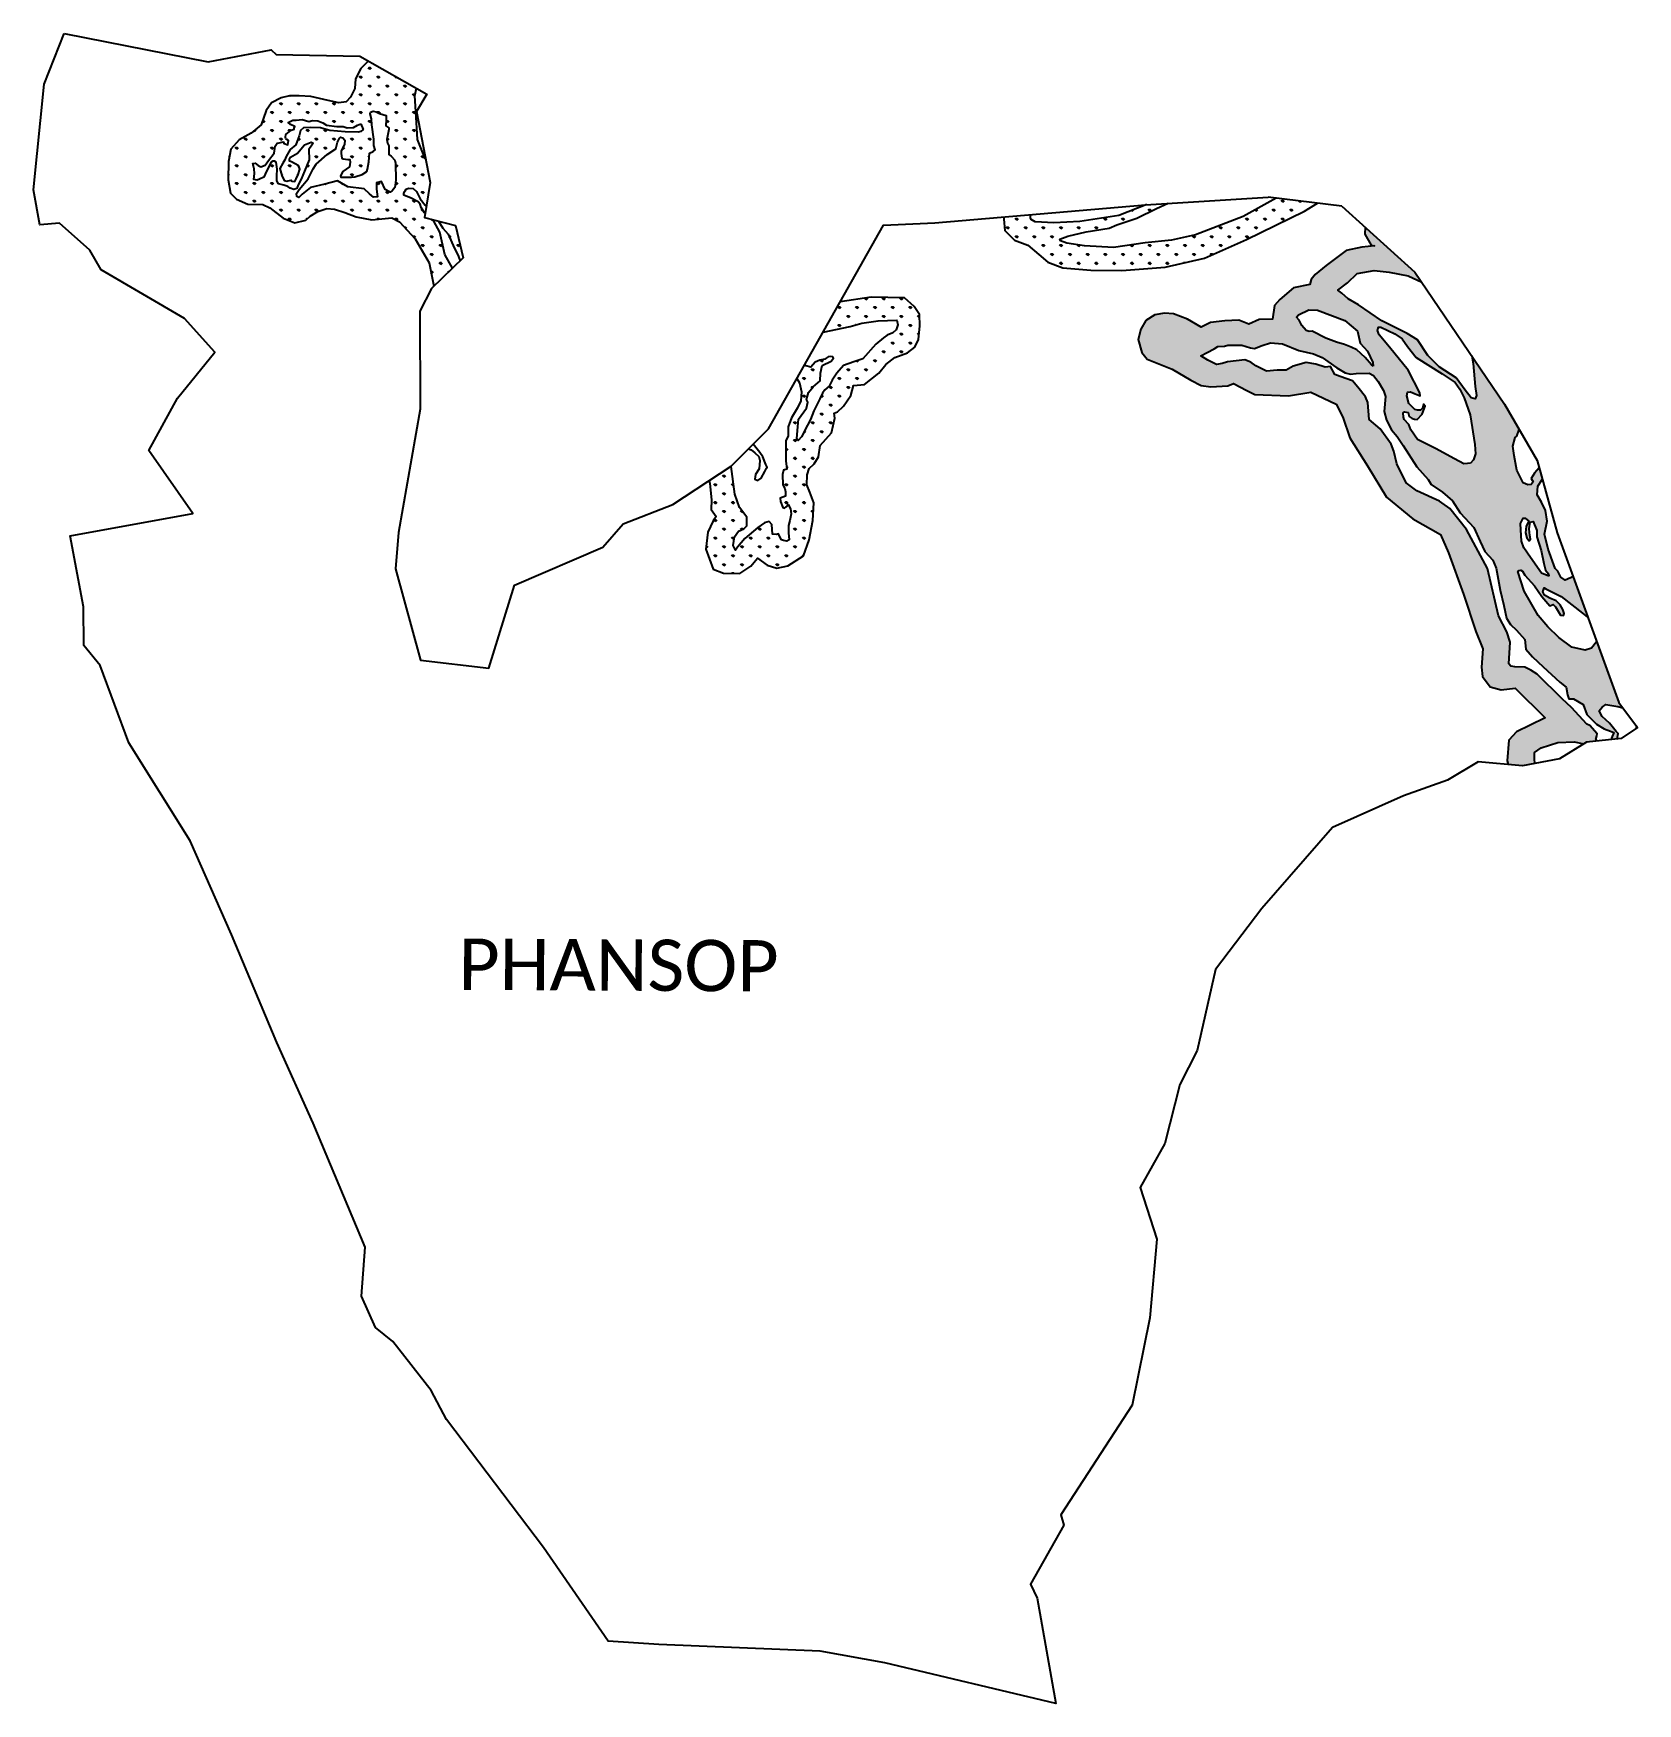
# Model space of a CAD drawing. Header units: metres. Extents: x 318782 to 322033, y 1873005 to 1876390.
import ezdxf

# ---------------------------------------------------------------- set-up
doc = ezdxf.new("R2010")
doc.units = ezdxf.units.M
for name, color, linetype in [('MANGROOVE BUFFER ZONE', 120, 'Continuous'), ('village', 3, 'Continuous'), ('VILLAGE NAME', 250, 'Continuous')]:
    doc.layers.add(name, color=color, linetype=linetype)
doc.styles.get("Standard").update_dxf_attribs({"font": 'simplex.shx'})

msp = doc.modelspace()

# ---------------------------------------------------------------- hatches: boundary and pattern name
at = {"layer": 'MANGROOVE BUFFER ZONE'}
h = msp.add_hatch(dxfattribs=at)
h.set_pattern_fill('GRASS', color=256)
h.paths.add_polyline_path([(319554.8, 1876263), (319558.6, 1876278.4), (319460.8, 1876333.7), (319445.4, 1876318.2), (319434.9, 1876297.3), (319433.4, 1876278.2), (319424.8, 1876260.1), (319415.5, 1876250.9), (319401.2, 1876248.9), (319379.2, 1876253.3), (319344.1, 1876262), (319320.3, 1876263.3), (319300.8, 1876263), (319284, 1876259.2), (319264.8, 1876248.7), (319253.7, 1876233.5), (319243.5, 1876204.1), (319223.5, 1876187.5), (319198.9, 1876174.1), (319182.4, 1876155), (319177.3, 1876130.2), (319176.4, 1876092.9), (319181.2, 1876065.9), (319193.9, 1876053.4), (319216.6, 1876043.7), (319246.8, 1876043.1), (319261.3, 1876036.3), (319288.2, 1876015.5), (319312, 1876005.7), (319334.1, 1876010.9), (319342.6, 1876019.4), (319358.7, 1876028.9), (319376.5, 1876034.5), (319392.1, 1876033.3), (319413.4, 1876026.4), (319436.1, 1876017.7), (319468, 1876011.5), (319508.3, 1876016), (319523.9, 1876007.7), (319555.7, 1875973.1), (319583.8, 1875924.6), (319593.4, 1875877.2), (319631.5, 1875913.8), (319616, 1875941.8), (319605.9, 1875986.8), (319593.2, 1876009.4), (319589.6, 1876012.6), (319574.8, 1876016.4), (319576.1, 1876024.5), (319574.3, 1876026), (319568.1, 1876037.1), (319565.9, 1876043.5), (319561.6, 1876048.3), (319546.4, 1876056.4), (319537.3, 1876059.6), (319532.9, 1876061.8), (319532.4, 1876065.3), (319535.2, 1876070.8), (319537.2, 1876074.2), (319542.4, 1876076.2), (319551.6, 1876075.4), (319558.2, 1876069.4), (319565.9, 1876054.6), (319576.1, 1876041.3), (319578.3, 1876039), (319585.9, 1876087.2), (319576.8, 1876134.7), (319575.5, 1876137.7), (319560.4, 1876174.5), (319556.7, 1876231.5)])
h.paths.add_polyline_path([(319397.2, 1876201), (319409.5, 1876201), (319418.1, 1876198.4), (319430.4, 1876199), (319439, 1876203.6), (319445.3, 1876206), (319450.2, 1876195.1), (319445.3, 1876191.1), (319440.9, 1876189.6), (319413.5, 1876190), (319382.5, 1876192.9), (319363.6, 1876198.5), (319344.5, 1876198.8), (319329.1, 1876198.2), (319323.4, 1876192.9), (319320.7, 1876181.7), (319316.5, 1876171.1), (319314.1, 1876164.1), (319302.4, 1876154.1), (319294.2, 1876140.2), (319291.7, 1876133.1), (319287.7, 1876126.9), (319281.5, 1876115.6), (319285.8, 1876101.5), (319290.2, 1876091.7), (319295.3, 1876090.5), (319297.6, 1876091), (319304.5, 1876092.4), (319305.9, 1876090), (319311.9, 1876089.6), (319314.6, 1876094.8), (319318.7, 1876103.9), (319322.1, 1876114.7), (319320.9, 1876118.4), (319318.7, 1876121.9), (319305.3, 1876129.1), (319300.7, 1876130.7), (319301.3, 1876134.7), (319303.1, 1876138.5), (319317.1, 1876146.9), (319331.2, 1876163.7), (319345.2, 1876169), (319348.7, 1876167.1), (319346.5, 1876162.8), (319340.1, 1876154.4), (319340.9, 1876133.6), (319331.1, 1876110.5), (319324.5, 1876094.2), (319318.9, 1876082.5), (319316.2, 1876075.4), (319309.7, 1876073.1), (319302.7, 1876075.7), (319297.9, 1876079.5), (319289.7, 1876081.8), (319278.4, 1876084.8), (319275.2, 1876090.9), (319275.2, 1876100.7), (319276, 1876114.7), (319273.8, 1876128.5), (319270.6, 1876130.7), (319267.3, 1876130.5), (319263.6, 1876128.9), (319254.4, 1876110.4), (319249, 1876098.4), (319240.3, 1876094.2), (319235.6, 1876092.3), (319229, 1876093.7), (319230, 1876105.9), (319229.2, 1876115.1), (319226.9, 1876126.2), (319231.3, 1876126.4), (319237.8, 1876121.6), (319242.7, 1876119.3), (319251.4, 1876122.3), (319258.7, 1876132.3), (319270.2, 1876146.9), (319272.2, 1876161.4), (319275.7, 1876167), (319280, 1876168.1), (319288.3, 1876169.6), (319290, 1876166.7), (319297.3, 1876163.9), (319298.9, 1876172.5), (319295.9, 1876174.4), (319293.3, 1876176), (319293.2, 1876179.5), (319293.8, 1876184.4), (319304.5, 1876193.5), (319310.3, 1876195.5), (319310.5, 1876197.3), (319311.6, 1876201), (319303, 1876205), (319298, 1876209.3), (319307.8, 1876213.5), (319314.7, 1876213.7), (319326.9, 1876214.9), (319339.9, 1876211.1), (319347.8, 1876213.1), (319358.6, 1876212.7), (319368.7, 1876208.2), (319376.1, 1876203.6)], flags=16)
h.paths.add_polyline_path([(319404.5, 1876179.3), (319409.2, 1876178.2), (319413.3, 1876173), (319412.3, 1876164.6), (319405.7, 1876151.9), (319405.8, 1876146.2), (319406.9, 1876137.1), (319409.8, 1876135.5), (319419, 1876134.4), (319423.5, 1876134.2), (319424, 1876128.6), (319422.6, 1876119), (319409.1, 1876109.8), (319404.2, 1876101), (319405.1, 1876098.2), (319413.8, 1876098), (319426.6, 1876098), (319433.6, 1876099), (319448.5, 1876103.6), (319457.4, 1876109.8), (319459.3, 1876114.5), (319461.7, 1876129.4), (319463.3, 1876146.9), (319470.8, 1876150.3), (319474.5, 1876153.5), (319471.7, 1876162.2), (319471.6, 1876175.1), (319468, 1876204.3), (319467.1, 1876216.2), (319464.3, 1876226.7), (319465.4, 1876230), (319470.3, 1876232.2), (319476.3, 1876230.6), (319483.7, 1876227.1), (319496.9, 1876222.9), (319497, 1876215.3), (319496.3, 1876202.2), (319502, 1876198.2), (319502.4, 1876194.7), (319498, 1876174.9), (319499.3, 1876167), (319502.1, 1876161.5), (319502.2, 1876144.2), (319507.1, 1876141.1), (319514.3, 1876132.8), (319516.1, 1876126.5), (319516.6, 1876092.1), (319514.5, 1876077), (319509, 1876070.7), (319505, 1876067.8), (319494.8, 1876073.6), (319487.6, 1876089.3), (319477.1, 1876087), (319477.6, 1876074), (319479.1, 1876058.2), (319470.9, 1876057.7), (319463.4, 1876064.2), (319452.5, 1876074.7), (319419.5, 1876079), (319398.1, 1876090.8), (319372.4, 1876084.3), (319343.6, 1876077.1), (319326.7, 1876063.6), (319319.7, 1876057.1), (319315.7, 1876059), (319314.9, 1876064.8), (319315.5, 1876065.4), (319320.8, 1876073.6), (319338.9, 1876094.9), (319349.1, 1876115.2), (319354.9, 1876124.4), (319377, 1876144.4), (319394.9, 1876155.4), (319398.3, 1876169.1), (319402.3, 1876177.6)], flags=16)
h = msp.add_hatch(dxfattribs=at)
h.set_pattern_fill('GRASS', color=256)
h.paths.add_polyline_path([(321240.2, 1875972.1), (321357.6, 1876029.6), (321384.1, 1876045.4), (321300, 1876055.5), (321233.3, 1876018.3), (321136.9, 1875981.4), (321088.2, 1875970.5), (321034.6, 1875965.3), (320970.7, 1875955.5), (320912.1, 1875958.9), (320876, 1875964.8), (320863.5, 1875969.3), (320862.1, 1875972.4), (320877.8, 1875978.8), (320915.3, 1875987.8), (320961.9, 1875994.8), (320977.5, 1876001.7), (321017.9, 1876014.9), (321058, 1876034.6), (321081.3, 1876045.3), (321038, 1876042.7), (320981.4, 1876020.6), (320902.4, 1876008.3), (320849.7, 1876006), (320811.7, 1876007.9), (320804.1, 1876012.3), (320802.2, 1876015.8), (320802.3, 1876022.4), (320749.3, 1876017.8), (320748.1, 1876013.4), (320750.7, 1875990.3), (320769.8, 1875970.3), (320797, 1875960.2), (320819.1, 1875941.5), (320837.5, 1875926.2), (320868.3, 1875914.6), (320924.8, 1875909.7), (320987.8, 1875909.3), (321075.3, 1875916), (321155.3, 1875934.2)])
h = msp.add_hatch(dxfattribs=at)
h.set_pattern_fill('GRASS', color=256)
h.paths.add_polyline_path([(319637.4, 1876000.3), (319602.7, 1876009.2), (319611.6, 1875995.1), (319622.5, 1875982.7), (319635.4, 1875953.4), (319642.6, 1875939.8), (319646.5, 1875928.2), (319652.9, 1875934.5)])
h = msp.add_hatch(dxfattribs=at)
h.set_pattern_fill('GRASS', color=256)
h.paths.add_polyline_path([(321341.7, 1875814.7), (321345.6, 1875819.6), (321366.6, 1875829.3), (321383.8, 1875828.9), (321439.1, 1875808), (321464.9, 1875786.3), (321470.6, 1875762.1), (321485.4, 1875745.5), (321495.9, 1875722.5), (321496.5, 1875715.3), (321493.2, 1875718), (321480.6, 1875733.1), (321463.9, 1875748.5), (321452.4, 1875753.9), (321439, 1875758.9), (321422.8, 1875764.2), (321400.7, 1875772.2), (321373.1, 1875786), (321366.9, 1875785.5), (321361.1, 1875787.6), (321352.4, 1875797.6), (321346.7, 1875808.6)], flags=16)
h.paths.add_polyline_path([(321505.6, 1875787.5), (321507.9, 1875794.4), (321512.5, 1875794.4), (321540.8, 1875781), (321555.4, 1875770.7), (321566.4, 1875755.1), (321583.7, 1875733.2), (321636.7, 1875699.9), (321662.7, 1875682.4), (321672.2, 1875668.8), (321681.4, 1875651.4), (321693.5, 1875616.4), (321703.1, 1875556.5), (321704, 1875537.5), (321699.9, 1875525.3), (321693.9, 1875518.8), (321687.7, 1875518.4), (321680.4, 1875517.2), (321661.5, 1875527.7), (321623.3, 1875548.8), (321586.8, 1875567), (321573.1, 1875586.4), (321568.9, 1875597.2), (321559.4, 1875607.1), (321558, 1875611.8), (321557.8, 1875620.5), (321560, 1875622.6), (321567.6, 1875621.7), (321570, 1875613.1), (321575.9, 1875609.2), (321580.8, 1875607.6), (321585.7, 1875607.4), (321595.9, 1875617.9), (321602.1, 1875634.6), (321599, 1875638.1), (321596.8, 1875629.9), (321592.9, 1875626.1), (321586.7, 1875625.9), (321581, 1875627.2), (321568.9, 1875639.6), (321565, 1875654.9), (321566.6, 1875662.4), (321572.2, 1875663.5), (321582.2, 1875659.5), (321591.7, 1875654.9), (321591.2, 1875661.5), (321568, 1875707.2), (321529.9, 1875753.9), (321509.2, 1875778.5)], flags=16)
h.paths.add_polyline_path([(321801, 1875407.2), (321805.1, 1875407.5), (321812.4, 1875401.5), (321806.7, 1875390.8), (321805.4, 1875377.6), (321808.3, 1875367.7), (321812.9, 1875361.5), (321815.5, 1875365), (321814, 1875372), (321813, 1875385.5), (321814.9, 1875399), (321820.9, 1875400.7), (321828.5, 1875382.4), (321828.3, 1875369.6), (321836.9, 1875341.8), (321842.4, 1875315.6), (321846.1, 1875302.1), (321852.1, 1875294.8), (321852.5, 1875289.6), (321838.2, 1875296.1), (321815.4, 1875327.6), (321802.2, 1875346.9), (321797.1, 1875360.5), (321796.1, 1875383.5), (321795.6, 1875396.3)], flags=16)
h.paths.add_polyline_path([(322029.4, 1874987.4), (322029.7, 1874981.2), (322032.6, 1874983.1)])
h.paths.add_polyline_path([(321990.5, 1874959.7), (321991.2, 1874960.5), (321993.5, 1874970.8), (321989, 1874975.3), (321976, 1874992.2), (321961.1, 1875005.2), (321955, 1875016.8), (321961.1, 1875024.4), (321968, 1875029.6), (321992.5, 1875025.5), (322002.7, 1875023.2), (321994.7, 1875033.9), (321949.6, 1875157.7), (321939.3, 1875143.8), (321926.1, 1875140.1), (321899.5, 1875145.8), (321873, 1875165.5), (321850.7, 1875187), (321831.4, 1875210.4), (321803.1, 1875259.4), (321789.7, 1875299.2), (321792.4, 1875301.1), (321796.1, 1875301.8), (321799.6, 1875299.7), (321804.3, 1875292.1), (321823.5, 1875270.1), (321838.4, 1875248.8), (321855, 1875229.5), (321861.6, 1875232.5), (321866.3, 1875227.6), (321876.5, 1875210.8), (321882.6, 1875209.8), (321883.9, 1875213.9), (321881.2, 1875222), (321876, 1875231.6), (321867.7, 1875239.6), (321855.1, 1875245.2), (321844.1, 1875251.2), (321840.7, 1875258), (321843, 1875266.1), (321847, 1875264.4), (321878, 1875248.6), (321920.8, 1875215), (321930.9, 1875206.7), (321932, 1875206), (321901.5, 1875289.7), (321896.8, 1875286.6), (321885.9, 1875282), (321876.9, 1875287.9), (321871.1, 1875299.9), (321865.3, 1875305.1), (321851.2, 1875344.3), (321843.9, 1875374.8), (321849.6, 1875401), (321845.7, 1875423.1), (321838.1, 1875440), (321829.4, 1875454.6), (321830.3, 1875472), (321839.5, 1875485.5), (321832.9, 1875509.2), (321824, 1875498.5), (321816.7, 1875487.9), (321820.7, 1875481.1), (321817.1, 1875475.7), (321810.1, 1875474.6), (321801, 1875478.9), (321788.2, 1875504.6), (321782.8, 1875534.6), (321780.1, 1875553.2), (321784.4, 1875570.9), (321787.6, 1875573.7), (321792.7, 1875586.9), (321763.1, 1875638.5), (321696.4, 1875736.5), (321699.7, 1875720.5), (321703.5, 1875674.3), (321706.2, 1875656), (321703.3, 1875649.3), (321695.4, 1875651), (321683.3, 1875666.7), (321665.2, 1875691.9), (321630.5, 1875713.8), (321607.6, 1875737.2), (321586.9, 1875768.6), (321566, 1875781.6), (321514.6, 1875807.4), (321467.2, 1875839.5), (321446.2, 1875851.8), (321433.6, 1875863.2), (321425.4, 1875869.2), (321445, 1875883.9), (321464.4, 1875903.4), (321498.9, 1875909.1), (321529.5, 1875905.7), (321567.4, 1875898.1), (321595.2, 1875885.3), (321581.2, 1875906), (321480.8, 1875996.7), (321479.9, 1875982.9), (321492.7, 1875960.8), (321499.7, 1875959.1), (321473.7, 1875956.6), (321441.8, 1875950), (321401.7, 1875919.1), (321379.5, 1875901), (321371.4, 1875891.2), (321368.2, 1875880.7), (321335.7, 1875873.8), (321307.4, 1875850.2), (321297.2, 1875838.4), (321292.6, 1875810.7), (321265.5, 1875809.9), (321244.8, 1875800.2), (321224.9, 1875808.4), (321196.4, 1875806.9), (321167.3, 1875803.7), (321148, 1875794), (321120.3, 1875810.8), (321091.9, 1875821.5), (321074.3, 1875822.9), (321054.7, 1875819.3), (321036.3, 1875807.6), (321025.9, 1875790.5), (321020.7, 1875769.2), (321028.2, 1875743.1), (321039.1, 1875729.5), (321089.7, 1875709.3), (321127.3, 1875687.1), (321148.6, 1875676.3), (321167.9, 1875673.7), (321202.3, 1875675.4), (321213.7, 1875680.2), (321241.1, 1875665.8), (321257, 1875657.6), (321325.4, 1875655.2), (321370.8, 1875662.3), (321421.9, 1875638.4), (321435.1, 1875612.1), (321449.7, 1875569.8), (321485.6, 1875513.2), (321524, 1875449.7), (321577.5, 1875405.9), (321632.9, 1875374), (321649.7, 1875337.3), (321680.1, 1875253.3), (321704.9, 1875177.6), (321719.1, 1875142.9), (321716.3, 1875105.2), (321718.6, 1875086.7), (321734.2, 1875065.3), (321756.1, 1875059.7), (321784.3, 1875062.6), (321845, 1875002.5), (321814.7, 1874987.6), (321787.5, 1874974.4), (321771.7, 1874957.4), (321768.2, 1874915.5), (321770.1, 1874908.4), (321799.2, 1874905.8), (321824.3, 1874910.3), (321823.8, 1874919.7), (321823.8, 1874932.8), (321837, 1874941.9), (321871, 1874952.7), (321904, 1874954), (321923.8, 1874950.4), (321928.9, 1874953.7), (321951.3, 1874955.9), (321948, 1874958.9), (321950.1, 1874966.1), (321951, 1874970.4), (321936.1, 1874987), (321929.9, 1874990), (321898.4, 1875024), (321880, 1875041.1), (321828.9, 1875090.9), (321816.2, 1875099.5), (321804, 1875105.7), (321783.8, 1875106.2), (321775.8, 1875107.5), (321771.8, 1875112.1), (321774.4, 1875156.1), (321767.4, 1875176.7), (321750.5, 1875209.4), (321728.5, 1875305.6), (321686, 1875384.6), (321652.2, 1875427.1), (321631.1, 1875441.6), (321585.5, 1875462.6), (321563.6, 1875479.1), (321544.6, 1875517.4), (321538.6, 1875542.9), (321533.5, 1875557.5), (321511, 1875588), (321488.9, 1875607.2), (321486.1, 1875641.5), (321481.2, 1875653.5), (321465.5, 1875672.8), (321454.6, 1875685.3), (321429.7, 1875694.6), (321419.1, 1875698.6), (321410.4, 1875714.4), (321399.5, 1875713.3), (321380.4, 1875719.3), (321361.1, 1875722.6), (321334.4, 1875715.5), (321320.4, 1875707.5), (321302.2, 1875707.5), (321280.4, 1875704.9), (321258.9, 1875715.7), (321249.1, 1875723.5), (321236.7, 1875728.2), (321201.8, 1875724), (321190.8, 1875720.5), (321179.4, 1875718.4), (321161.6, 1875727.2), (321147.4, 1875736.1), (321160.2, 1875742.8), (321174.5, 1875750.4), (321181.8, 1875755.1), (321195.7, 1875755.9), (321202.3, 1875758.1), (321230.7, 1875757.7), (321248.3, 1875752.2), (321256.5, 1875750.9), (321271.8, 1875757.2), (321288.5, 1875762.5), (321313.3, 1875760.7), (321346.5, 1875747), (321375.8, 1875740.1), (321393.6, 1875732.8), (321423.1, 1875712), (321440.3, 1875701.8), (321451.2, 1875699.3), (321462.2, 1875700.6), (321488.8, 1875701.1), (321497.6, 1875696.5), (321507.1, 1875684.4), (321517.5, 1875666.1), (321521.8, 1875653.8), (321519.2, 1875623.2), (321523.6, 1875606.2), (321533.8, 1875586), (321545.1, 1875573), (321557.4, 1875554.8), (321585.6, 1875511.6), (321608.4, 1875485.6), (321614.1, 1875475.6), (321637.6, 1875459.7), (321657.5, 1875442.4), (321672.8, 1875418), (321701.1, 1875388.2), (321713.3, 1875360.2), (321723.3, 1875340), (321739.2, 1875322.3), (321745.7, 1875306.1), (321754.1, 1875261.3), (321761.6, 1875230.6), (321767.2, 1875204.7), (321775.2, 1875191.9), (321787, 1875180.6), (321804, 1875161.2), (321806.4, 1875142.1), (321819.9, 1875126.3), (321841.4, 1875106.3), (321874.9, 1875074.7), (321888, 1875065.2), (321890.5, 1875049.4), (321893.2, 1875041.1), (321902.7, 1875041.1), (321922.6, 1875029.5), (321929.6, 1875009.8), (321949.2, 1874990.2), (321965, 1874980.8), (321977.9, 1874975.8), (321984.2, 1874972.7), (321980, 1874961.6), (321980.8, 1874958.8)])
h = msp.add_hatch(dxfattribs=at)
h.set_pattern_fill('GRASS', color=256)
h.paths.add_polyline_path([(320361.4, 1875402.6), (320363.4, 1875438.4), (320355.1, 1875460.1), (320349.6, 1875474.9), (320349.8, 1875494.8), (320353.7, 1875507.7), (320363.9, 1875517.5), (320372.7, 1875531.4), (320376.1, 1875554.6), (320399.3, 1875580.1), (320406.2, 1875610), (320404.5, 1875619.9), (320411.5, 1875622.7), (320423.8, 1875634.5), (320438.7, 1875656.1), (320444.1, 1875676.4), (320465.8, 1875678.3), (320495.3, 1875701.2), (320509.5, 1875718.5), (320527.7, 1875732.7), (320553, 1875742.3), (320568.1, 1875753.8), (320575.2, 1875769.5), (320578.2, 1875796.7), (320577.7, 1875819.8), (320566.9, 1875836.3), (320547.1, 1875853.6), (320479.5, 1875855.1), (320416.9, 1875846), (320382.1, 1875784.3), (320436.8, 1875795.5), (320460.9, 1875802.5), (320493.8, 1875807.1), (320531.7, 1875808.8), (320533.7, 1875799), (320530, 1875789.2), (320523.5, 1875783.1), (320512.3, 1875778.2), (320504.4, 1875772.7), (320489, 1875760), (320462.5, 1875730.2), (320444.8, 1875724.3), (320423.4, 1875716.8), (320410.1, 1875700.8), (320400.6, 1875686.7), (320394.8, 1875674.9), (320385.4, 1875667.3), (320380.7, 1875660.4), (320375.3, 1875649.4), (320363.2, 1875625.1), (320356.6, 1875607.1), (320350.4, 1875595.9), (320338.4, 1875571.8), (320331.5, 1875564.9), (320328.9, 1875567.9), (320330.3, 1875585.1), (320332.5, 1875607.9), (320348.5, 1875630.3), (320351.2, 1875642.3), (320348.3, 1875647.7), (320352.4, 1875662.1), (320362, 1875673.7), (320376.5, 1875685.7), (320376.8, 1875701.4), (320380.3, 1875716.7), (320398.4, 1875725.6), (320403.2, 1875731.8), (320401.7, 1875734.2), (320396.4, 1875734.9), (320392.3, 1875734.2), (320388.1, 1875731.7), (320385.5, 1875729.6), (320375.4, 1875727.4), (320366, 1875723.3), (320357.2, 1875713.2), (320347.1, 1875716.3), (320344.9, 1875718.5), (320329.2, 1875690.6), (320334.7, 1875681.8), (320338.3, 1875663.1), (320336.9, 1875645.3), (320330.6, 1875631.1), (320318.4, 1875610.7), (320311.6, 1875592.5), (320311.7, 1875574), (320307, 1875564.2), (320306.8, 1875523.4), (320308.9, 1875506.9), (320301.8, 1875504.8), (320300.1, 1875496.1), (320300.8, 1875475), (320304.8, 1875467.4), (320306.3, 1875460.8), (320306.3, 1875452.1), (320295.3, 1875447.8), (320296.2, 1875441), (320300.8, 1875429), (320303.8, 1875427.6), (320307.2, 1875430.3), (320311.4, 1875434.7), (320316.4, 1875426), (320317.4, 1875415.8), (320314.7, 1875402.8), (320311.8, 1875392.2), (320312.1, 1875377.3), (320313.8, 1875363.6), (320308.4, 1875360.6), (320301.8, 1875361.8), (320298, 1875363.4), (320294.7, 1875369.4), (320291.6, 1875375.5), (320287.9, 1875374.3), (320279.8, 1875374.9), (320278.5, 1875394.5), (320273, 1875400.3), (320263.3, 1875398.2), (320250.1, 1875388.5), (320223.4, 1875366), (320209.1, 1875348.8), (320204.4, 1875342.8), (320200.2, 1875352), (320202.5, 1875369.8), (320210.6, 1875381.1), (320221.7, 1875386), (320227.9, 1875391.8), (320227.6, 1875409.4), (320212.6, 1875428.8), (320203.7, 1875455.7), (320195.7, 1875512.7), (320151.7, 1875483.7), (320152.8, 1875477.9), (320155.8, 1875444.6), (320155.7, 1875424.6), (320165.4, 1875410.6), (320159.4, 1875402.2), (320148.8, 1875378.9), (320144.7, 1875344.6), (320159.6, 1875304.1), (320180.1, 1875295.7), (320213.7, 1875295.1), (320235.9, 1875310.4), (320249.3, 1875326.4), (320268.8, 1875312.3), (320288.7, 1875305.8), (320310.8, 1875310.6), (320342.5, 1875331.3), (320353.8, 1875363.5)])

# ---------------------------------------------------------------- linework, layer by layer
at = {"color": 3, "flags": 128}
msp.add_lwpolyline([(321433.4, 1876039.5), (321283.9, 1876057.5)], dxfattribs=at)
at = {"layer": 'MANGROOVE BUFFER ZONE', "flags": 128}
for points in [[(319461.1, 1876334.1), (319445.4, 1876318.2), (319434.9, 1876297.3), (319433.4, 1876278.2), (319424.8, 1876260.1), (319415.5, 1876250.9), (319401.2, 1876248.9), (319379.2, 1876253.3), (319344.1, 1876262), (319320.3, 1876263.3), (319300.8, 1876263), (319284, 1876259.2), (319264.8, 1876248.7), (319253.7, 1876233.5), (319243.5, 1876204.1), (319223.5, 1876187.5), (319198.9, 1876174.1), (319182.4, 1876155), (319177.3, 1876130.2), (319176.4, 1876092.9), (319181.2, 1876065.9), (319193.9, 1876053.4), (319216.6, 1876043.7), (319246.8, 1876043.1), (319261.3, 1876036.3), (319288.2, 1876015.5), (319312, 1876005.7), (319334.1, 1876010.9), (319342.6, 1876019.4), (319358.7, 1876028.9), (319376.5, 1876034.5), (319392.1, 1876033.3), (319413.4, 1876026.4), (319436.1, 1876017.7), (319468, 1876011.5), (319508.3, 1876016), (319523.9, 1876007.7), (319555.7, 1875973.1), (319583.8, 1875924.6), (319593.4, 1875877.2)], [(319576.8, 1876134.7), (319575.5, 1876137.7), (319560.4, 1876174.5), (319556.7, 1876231.5), (319554.8, 1876263), (319558.6, 1876278.4)], [(319576.1, 1876024.5), (319574.3, 1876026), (319568.1, 1876037.1), (319565.9, 1876043.5), (319561.6, 1876048.3), (319546.4, 1876056.4), (319537.3, 1876059.6), (319532.9, 1876061.8), (319532.4, 1876065.3), (319535.2, 1876070.8), (319537.2, 1876074.2), (319542.4, 1876076.2), (319551.6, 1876075.4), (319558.2, 1876069.4), (319565.9, 1876054.6), (319576.1, 1876041.3), (319578.3, 1876039)], [(320749.3, 1876017.8), (320748.1, 1876013.4), (320750.7, 1875990.3), (320769.8, 1875970.3), (320797, 1875960.2), (320819.1, 1875941.5), (320837.5, 1875926.2), (320868.3, 1875914.6), (320924.8, 1875909.7), (320987.8, 1875909.3), (321075.3, 1875916), (321155.3, 1875934.2), (321240.2, 1875972.1), (321357.6, 1876029.6), (321384.1, 1876045.4)], [(321038, 1876042.7), (320981.4, 1876020.6), (320902.4, 1876008.3), (320849.7, 1876006), (320811.7, 1876007.9), (320804.1, 1876012.3), (320802.2, 1876015.8), (320802.3, 1876020.8), (320802.4, 1876022.7)], [(321300, 1876055.5), (321233.3, 1876018.3), (321136.9, 1875981.4), (321088.2, 1875970.5), (321034.6, 1875965.3), (320970.7, 1875955.5), (320912.1, 1875958.9), (320876, 1875964.8), (320863.5, 1875969.3), (320862.1, 1875972.4), (320877.8, 1875978.8), (320915.3, 1875987.8), (320961.9, 1875994.8), (320977.5, 1876001.7), (321017.9, 1876014.9), (321058, 1876034.6), (321081.3, 1876045.3)], [(319631.5, 1875913.8), (319616, 1875941.8), (319605.9, 1875986.8), (319593.2, 1876009.4), (319589.6, 1876012.6)], [(319602.7, 1876009.2), (319611.6, 1875995.1), (319622.5, 1875982.7), (319635.4, 1875953.4), (319642.6, 1875939.8), (319646.5, 1875928.2)], [(321480.8, 1875996.7), (321479.9, 1875982.9), (321492.7, 1875960.8), (321499.7, 1875959.1), (321473.7, 1875956.6), (321441.8, 1875950), (321401.7, 1875919.1), (321379.5, 1875901), (321371.4, 1875891.2), (321368.2, 1875880.7), (321335.7, 1875873.8), (321307.4, 1875850.2), (321297.2, 1875838.4), (321292.6, 1875810.7), (321265.5, 1875809.9), (321244.8, 1875800.2), (321224.9, 1875808.4), (321196.4, 1875806.9), (321167.3, 1875803.7), (321148, 1875794), (321120.3, 1875810.8), (321091.9, 1875821.5), (321074.3, 1875822.9), (321054.7, 1875819.3), (321036.3, 1875807.6), (321025.9, 1875790.5), (321020.7, 1875769.2), (321028.2, 1875743.1), (321039.1, 1875729.5), (321089.7, 1875709.3), (321127.3, 1875687.1), (321148.6, 1875676.3), (321167.9, 1875673.7), (321202.3, 1875675.4), (321213.7, 1875680.2), (321241.1, 1875665.8), (321257, 1875657.6), (321325.4, 1875655.2), (321370.8, 1875662.3), (321421.9, 1875638.4), (321435.1, 1875612.1), (321449.7, 1875569.8), (321485.6, 1875513.2), (321524, 1875449.7), (321577.5, 1875405.9), (321632.9, 1875374), (321649.7, 1875337.3), (321680.1, 1875253.3), (321704.9, 1875177.6), (321719.1, 1875142.9), (321716.3, 1875105.2), (321718.6, 1875086.7), (321734.2, 1875065.3), (321756.1, 1875059.7), (321784.3, 1875062.6), (321845, 1875002.5), (321814.7, 1874987.6), (321787.5, 1874974.4), (321771.7, 1874957.4), (321768.2, 1874915.5), (321770.1, 1874908.4)], [(321696.4, 1875736.5), (321699.7, 1875720.5), (321703.5, 1875674.3), (321706.2, 1875656), (321703.3, 1875649.3), (321695.4, 1875651), (321683.3, 1875666.7), (321665.2, 1875691.9), (321630.5, 1875713.8), (321607.6, 1875737.2), (321586.9, 1875768.6), (321566, 1875781.6), (321514.6, 1875807.4), (321467.2, 1875839.5), (321446.2, 1875851.8), (321433.6, 1875863.2), (321425.4, 1875869.2), (321445, 1875883.9), (321464.4, 1875903.4), (321498.9, 1875909.1), (321529.5, 1875905.7), (321567.4, 1875898.1), (321595.2, 1875885.3)], [(320151.7, 1875483.7), (320152.8, 1875477.9), (320155.8, 1875444.6), (320155.7, 1875424.6), (320165.4, 1875410.6), (320159.4, 1875402.2), (320148.8, 1875378.9), (320144.7, 1875344.6), (320159.6, 1875304.1), (320180.1, 1875295.7), (320213.7, 1875295.1), (320235.9, 1875310.4), (320249.3, 1875326.4), (320268.8, 1875312.3), (320288.7, 1875305.8), (320310.8, 1875310.6), (320342.5, 1875331.3), (320353.8, 1875363.5), (320361.4, 1875402.6), (320363.4, 1875438.4), (320355.1, 1875460.1), (320349.6, 1875474.9), (320349.8, 1875494.8), (320353.7, 1875507.7), (320363.9, 1875517.5), (320372.7, 1875531.4), (320376.1, 1875554.6), (320399.3, 1875580.1), (320406.2, 1875610), (320404.5, 1875619.9), (320411.5, 1875622.7), (320423.8, 1875634.5), (320438.7, 1875656.1), (320444.1, 1875676.4), (320465.8, 1875678.3), (320495.3, 1875701.2), (320509.5, 1875718.5), (320527.7, 1875732.7), (320553, 1875742.3), (320568.1, 1875753.8), (320575.2, 1875769.5), (320578.2, 1875796.7), (320577.7, 1875819.8), (320566.9, 1875836.3), (320547.1, 1875853.6), (320479.5, 1875855.1), (320416.9, 1875846)], [(320382.1, 1875784.3), (320436.8, 1875795.5), (320460.9, 1875802.5), (320493.8, 1875807.1), (320531.7, 1875808.8), (320533.7, 1875799), (320530, 1875789.2), (320523.5, 1875783.1), (320512.3, 1875778.2), (320504.4, 1875772.7), (320489, 1875760), (320462.5, 1875730.2), (320444.8, 1875724.3), (320423.4, 1875716.8), (320410.1, 1875700.8), (320400.6, 1875686.7), (320394.8, 1875674.9), (320385.4, 1875667.3), (320380.7, 1875660.4), (320375.3, 1875649.4), (320363.2, 1875625.1), (320356.6, 1875607.1), (320350.4, 1875595.9), (320338.4, 1875571.8), (320331.5, 1875564.9), (320328.9, 1875567.9), (320330.3, 1875585.1), (320332.5, 1875607.9), (320348.5, 1875630.3), (320351.2, 1875642.3), (320348.3, 1875647.7), (320352.4, 1875662.1), (320362, 1875673.7), (320376.5, 1875685.7), (320376.8, 1875701.4), (320380.3, 1875716.7), (320398.4, 1875725.6), (320403.2, 1875731.8), (320401.7, 1875734.2), (320396.4, 1875734.9), (320392.3, 1875734.2), (320388.1, 1875731.7), (320385.5, 1875729.6), (320375.4, 1875727.4), (320366, 1875723.3), (320357.2, 1875713.2), (320347.1, 1875716.3), (320344.9, 1875718.5)], [(321951.3, 1874955.9), (321948, 1874958.9), (321950.1, 1874966.1), (321951, 1874970.4), (321936.1, 1874987), (321929.9, 1874990), (321898.4, 1875024), (321880, 1875041.1), (321828.9, 1875090.9), (321816.2, 1875099.5), (321804, 1875105.7), (321783.8, 1875106.2), (321775.8, 1875107.5), (321771.8, 1875112.1), (321774.4, 1875156.1), (321767.4, 1875176.7), (321750.5, 1875209.4), (321728.5, 1875305.6), (321686, 1875384.6), (321652.2, 1875427.1), (321631.1, 1875441.6), (321585.5, 1875462.6), (321563.6, 1875479.1), (321544.6, 1875517.4), (321538.6, 1875542.9), (321533.5, 1875557.5), (321511, 1875588), (321488.9, 1875607.2), (321486.1, 1875641.5), (321481.2, 1875653.5), (321465.5, 1875672.8), (321454.6, 1875685.3), (321429.7, 1875694.6), (321419.1, 1875698.6), (321410.4, 1875714.4), (321399.5, 1875713.3), (321380.4, 1875719.3), (321361.1, 1875722.6), (321334.4, 1875715.5), (321320.4, 1875707.5), (321302.2, 1875707.5), (321280.4, 1875704.9), (321258.9, 1875715.7), (321249.1, 1875723.5), (321236.7, 1875728.2), (321201.8, 1875724), (321190.8, 1875720.5), (321179.4, 1875718.4), (321161.6, 1875727.2), (321147.4, 1875736.1), (321160.2, 1875742.8), (321174.5, 1875750.4), (321181.8, 1875755.1), (321195.7, 1875755.9), (321202.3, 1875758.1), (321230.7, 1875757.7), (321248.3, 1875752.2), (321256.5, 1875750.9), (321271.8, 1875757.2), (321288.5, 1875762.5), (321313.3, 1875760.7), (321346.5, 1875747), (321375.8, 1875740.1), (321393.6, 1875732.8), (321423.1, 1875712), (321440.3, 1875701.8), (321451.2, 1875699.3), (321462.2, 1875700.6), (321488.8, 1875701.1), (321497.6, 1875696.5), (321507.1, 1875684.4), (321517.5, 1875666.1), (321521.8, 1875653.8), (321519.2, 1875623.2), (321523.6, 1875606.2), (321533.8, 1875586), (321545.1, 1875573), (321557.4, 1875554.8), (321585.6, 1875511.6), (321608.4, 1875485.6), (321614.1, 1875475.6), (321637.6, 1875459.7), (321657.5, 1875442.4), (321672.8, 1875418), (321701.1, 1875388.2), (321713.3, 1875360.2), (321723.3, 1875340), (321739.2, 1875322.3), (321745.7, 1875306.1), (321754.1, 1875261.3), (321761.6, 1875230.6), (321767.2, 1875204.7), (321775.2, 1875191.9), (321787, 1875180.6), (321804, 1875161.2), (321806.4, 1875142.1), (321819.9, 1875126.3), (321841.4, 1875106.3), (321874.9, 1875074.7), (321888, 1875065.2), (321890.5, 1875049.4), (321893.2, 1875041.1), (321902.7, 1875041.1), (321922.6, 1875029.5), (321929.6, 1875009.8), (321949.2, 1874990.2), (321965, 1874980.8), (321977.9, 1874975.8), (321984.2, 1874972.7), (321980, 1874961.6), (321980.8, 1874958.8)], [(320329.2, 1875690.6), (320334.7, 1875681.8), (320338.3, 1875663.1), (320336.9, 1875645.3), (320330.6, 1875631.1), (320318.4, 1875610.7), (320311.6, 1875592.5), (320311.7, 1875574), (320307, 1875564.2), (320306.8, 1875523.4), (320308.9, 1875506.9), (320301.8, 1875504.8), (320300.1, 1875496.1), (320300.8, 1875475), (320304.8, 1875467.4), (320306.3, 1875460.8), (320306.3, 1875452.1), (320295.3, 1875447.8), (320296.2, 1875441), (320300.8, 1875429), (320303.8, 1875427.6), (320307.2, 1875430.3), (320311.4, 1875434.7), (320316.4, 1875426), (320317.4, 1875415.8), (320314.7, 1875402.8), (320311.8, 1875392.2), (320312.1, 1875377.3), (320313.8, 1875363.6), (320308.4, 1875360.6), (320301.8, 1875361.8), (320298, 1875363.4), (320294.7, 1875369.4), (320291.6, 1875375.5), (320287.9, 1875374.3), (320279.8, 1875374.9), (320278.5, 1875394.5), (320273, 1875400.3), (320263.3, 1875398.2), (320250.1, 1875388.5), (320223.4, 1875366), (320209.1, 1875348.8), (320204.4, 1875342.8), (320200.2, 1875352), (320202.5, 1875369.8), (320210.6, 1875381.1), (320221.7, 1875386), (320227.9, 1875391.8), (320227.6, 1875409.4), (320212.6, 1875428.8), (320203.7, 1875455.7), (320195.8, 1875512.1), (320195.8, 1875512.8)], [(320230.8, 1875547.7), (320236.3, 1875545.8), (320244.2, 1875539.6), (320252.1, 1875532.4), (320254, 1875524.2), (320252.5, 1875507.3), (320245.1, 1875495.6), (320243.9, 1875486.3), (320250.2, 1875483.4), (320256.9, 1875488.3), (320264, 1875501.6), (320267.3, 1875508.6), (320269.1, 1875510.9), (320266.5, 1875516.1), (320260.2, 1875531.3), (320254.2, 1875540.2), (320240.2, 1875557)], [(321832.9, 1875509.2), (321824, 1875498.5), (321816.7, 1875487.9), (321820.7, 1875481.1), (321817.1, 1875475.7), (321810.1, 1875474.6), (321801, 1875478.9), (321788.2, 1875504.6), (321782.8, 1875534.6), (321780.1, 1875553.2), (321784.4, 1875570.9), (321787.6, 1875573.7), (321792.7, 1875586.9)], [(321901.5, 1875289.7), (321896.8, 1875286.6), (321885.9, 1875282), (321876.9, 1875287.9), (321871.1, 1875299.9), (321865.3, 1875305.1), (321851.2, 1875344.3), (321843.9, 1875374.8), (321849.6, 1875401), (321845.7, 1875423.1), (321838.1, 1875440), (321829.4, 1875454.6), (321830.3, 1875472), (321839.5, 1875485.5)], [(321949.3, 1875158.5), (321949.1, 1875157), (321939.3, 1875143.8), (321926.1, 1875140.1), (321899.5, 1875145.8), (321873, 1875165.5), (321850.7, 1875187), (321831.4, 1875210.4), (321803.1, 1875259.4), (321789.7, 1875299.2), (321792.4, 1875301.1), (321796.1, 1875301.8), (321799.6, 1875299.7), (321804.3, 1875292.1), (321823.5, 1875270.1), (321838.4, 1875248.8), (321855, 1875229.5), (321861.6, 1875232.5), (321866.3, 1875227.6), (321876.5, 1875210.8), (321882.6, 1875209.8), (321883.9, 1875213.9), (321881.2, 1875222), (321876, 1875231.6), (321867.7, 1875239.6), (321855.1, 1875245.2), (321844.1, 1875251.2), (321840.7, 1875258), (321843, 1875266.1), (321847, 1875264.4), (321878, 1875248.6), (321920.8, 1875215), (321930.9, 1875206.7), (321932, 1875206)], [(321990.5, 1874959.7), (321991.2, 1874960.5), (321993.5, 1874970.8), (321989, 1874975.3), (321976, 1874992.2), (321961.1, 1875005.2), (321955, 1875016.8), (321961.1, 1875024.4), (321968, 1875029.6), (321992.5, 1875025.5), (322002.7, 1875023.2)], [(322029.4, 1874987.4), (322029.7, 1874981.2)], [(321824.3, 1874910.3), (321823.8, 1874919.7), (321823.8, 1874932.8), (321837, 1874941.9), (321871, 1874952.7), (321904, 1874954), (321923.8, 1874950.4)]]:
    msp.add_lwpolyline(points, dxfattribs=at)
for points in [[(319476.3, 1876230.6), (319483.7, 1876227.1), (319496.9, 1876222.9), (319497, 1876215.3), (319496.3, 1876202.2), (319502, 1876198.2), (319502.4, 1876194.7), (319498, 1876174.9), (319499.3, 1876167), (319502.1, 1876161.5), (319502.2, 1876144.2), (319507.1, 1876141.1), (319514.3, 1876132.8), (319516.1, 1876126.5), (319516.6, 1876092.1), (319514.5, 1876077), (319509, 1876070.7), (319505, 1876067.8), (319494.8, 1876073.6), (319487.6, 1876089.3), (319477.1, 1876087), (319477.6, 1876074), (319479.1, 1876058.2), (319470.9, 1876057.7), (319463.4, 1876064.2), (319452.5, 1876074.7), (319419.5, 1876079), (319398.1, 1876090.8), (319372.4, 1876084.3), (319343.6, 1876077.1), (319326.7, 1876063.6), (319319.7, 1876057.1), (319315.7, 1876059), (319314.9, 1876064.8), (319315.5, 1876065.4), (319320.8, 1876073.6), (319338.9, 1876094.9), (319349.1, 1876115.2), (319354.9, 1876124.4), (319377, 1876144.4), (319394.9, 1876155.4), (319398.3, 1876169.1), (319402.3, 1876177.6), (319404.5, 1876179.3), (319409.2, 1876178.2), (319413.3, 1876173), (319412.3, 1876164.6), (319405.7, 1876151.9), (319405.8, 1876146.2), (319406.9, 1876137.1), (319409.8, 1876135.5), (319419, 1876134.4), (319423.5, 1876134.2), (319424, 1876128.6), (319422.6, 1876119), (319409.1, 1876109.8), (319404.2, 1876101), (319405.1, 1876098.2), (319413.8, 1876098), (319426.6, 1876098), (319433.6, 1876099), (319448.5, 1876103.6), (319457.4, 1876109.8), (319459.3, 1876114.5), (319461.7, 1876129.4), (319463.3, 1876146.9), (319470.8, 1876150.3), (319474.5, 1876153.5), (319471.7, 1876162.2), (319471.6, 1876175.1), (319468, 1876204.3), (319467.1, 1876216.2), (319464.3, 1876226.7), (319465.4, 1876230), (319470.3, 1876232.2)], [(319445.3, 1876206), (319450.2, 1876195.1), (319445.3, 1876191.1), (319440.9, 1876189.6), (319413.5, 1876190), (319382.5, 1876192.9), (319363.6, 1876198.5), (319344.5, 1876198.8), (319329.1, 1876198.2), (319323.4, 1876192.9), (319320.7, 1876181.7), (319316.5, 1876171.1), (319314.1, 1876164.1), (319302.4, 1876154.1), (319294.2, 1876140.2), (319291.7, 1876133.1), (319287.7, 1876126.9), (319281.5, 1876115.6), (319285.8, 1876101.5), (319290.2, 1876091.7), (319295.3, 1876090.5), (319297.6, 1876091), (319304.5, 1876092.4), (319305.9, 1876090), (319311.9, 1876089.6), (319314.6, 1876094.8), (319318.7, 1876103.9), (319322.1, 1876114.7), (319320.9, 1876118.4), (319318.7, 1876121.9), (319305.3, 1876129.1), (319300.7, 1876130.7), (319301.3, 1876134.7), (319303.1, 1876138.5), (319317.1, 1876146.9), (319331.2, 1876163.7), (319345.2, 1876169), (319348.7, 1876167.1), (319346.5, 1876162.8), (319340.1, 1876154.4), (319340.9, 1876133.6), (319331.1, 1876110.5), (319324.5, 1876094.2), (319318.9, 1876082.5), (319316.2, 1876075.4), (319309.7, 1876073.1), (319302.7, 1876075.7), (319297.9, 1876079.5), (319289.7, 1876081.8), (319278.4, 1876084.8), (319275.2, 1876090.9), (319275.2, 1876100.7), (319276, 1876114.7), (319273.8, 1876128.5), (319270.6, 1876130.7), (319267.3, 1876130.5), (319263.6, 1876128.9), (319254.4, 1876110.4), (319249, 1876098.4), (319240.3, 1876094.2), (319235.6, 1876092.3), (319229, 1876093.7), (319230, 1876105.9), (319229.2, 1876115.1), (319226.9, 1876126.2), (319231.3, 1876126.4), (319237.8, 1876121.6), (319242.7, 1876119.3), (319251.4, 1876122.3), (319258.7, 1876132.3), (319270.2, 1876146.9), (319272.2, 1876161.4), (319275.7, 1876167), (319280, 1876168.1), (319288.3, 1876169.6), (319290, 1876166.7), (319297.3, 1876163.9), (319298.9, 1876172.5), (319295.9, 1876174.4), (319293.3, 1876176), (319293.2, 1876179.5), (319293.8, 1876184.4), (319304.5, 1876193.5), (319310.3, 1876195.5), (319310.5, 1876197.3), (319311.6, 1876201), (319303, 1876205), (319298, 1876209.3), (319307.8, 1876213.5), (319314.7, 1876213.7), (319326.9, 1876214.9), (319339.9, 1876211.1), (319347.8, 1876213.1), (319358.6, 1876212.7), (319368.7, 1876208.2), (319376.1, 1876203.6), (319397.2, 1876201), (319409.5, 1876201), (319418.1, 1876198.4), (319430.4, 1876199), (319439, 1876203.6)], [(321496.5, 1875715.3), (321493.2, 1875718), (321480.6, 1875733.1), (321463.9, 1875748.5), (321452.4, 1875753.9), (321439, 1875758.9), (321422.8, 1875764.2), (321400.7, 1875772.2), (321373.1, 1875786), (321366.9, 1875785.5), (321361.1, 1875787.6), (321352.4, 1875797.6), (321346.7, 1875808.6), (321341.7, 1875814.7), (321345.6, 1875819.6), (321366.6, 1875829.3), (321383.8, 1875828.9), (321439.1, 1875808), (321464.9, 1875786.3), (321470.6, 1875762.1), (321485.4, 1875745.5), (321495.9, 1875722.5)], [(321693.9, 1875518.8), (321687.7, 1875518.4), (321680.4, 1875517.2), (321661.5, 1875527.7), (321623.3, 1875548.8), (321586.8, 1875567), (321573.1, 1875586.4), (321568.9, 1875597.2), (321559.4, 1875607.1), (321558, 1875611.8), (321557.8, 1875620.5), (321560, 1875622.6), (321567.6, 1875621.7), (321570, 1875613.1), (321575.9, 1875609.2), (321580.8, 1875607.6), (321585.7, 1875607.4), (321595.9, 1875617.9), (321602.1, 1875634.6), (321599, 1875638.1), (321596.8, 1875629.9), (321592.9, 1875626.1), (321586.7, 1875625.9), (321581, 1875627.2), (321568.9, 1875639.6), (321565, 1875654.9), (321566.6, 1875662.4), (321572.2, 1875663.5), (321582.2, 1875659.5), (321591.7, 1875654.9), (321591.2, 1875661.5), (321568, 1875707.2), (321529.9, 1875753.9), (321509.2, 1875778.5), (321505.6, 1875787.5), (321507.9, 1875794.4), (321512.5, 1875794.4), (321540.8, 1875781), (321555.4, 1875770.7), (321566.4, 1875755.1), (321583.7, 1875733.2), (321636.7, 1875699.9), (321662.7, 1875682.4), (321672.2, 1875668.8), (321681.4, 1875651.4), (321693.5, 1875616.4), (321703.1, 1875556.5), (321704, 1875537.5), (321699.9, 1875525.3)], [(321852.5, 1875289.6), (321838.2, 1875296.1), (321815.4, 1875327.6), (321802.2, 1875346.9), (321797.1, 1875360.5), (321796.1, 1875383.5), (321795.6, 1875396.3), (321801, 1875407.2), (321805.1, 1875407.5), (321812.4, 1875401.5), (321806.7, 1875390.8), (321805.4, 1875377.6), (321808.3, 1875367.7), (321812.9, 1875361.5), (321815.5, 1875365), (321814, 1875372), (321813, 1875385.5), (321814.9, 1875399), (321820.9, 1875400.7), (321828.5, 1875382.4), (321828.3, 1875369.6), (321836.9, 1875341.8), (321842.4, 1875315.6), (321846.1, 1875302.1), (321852.1, 1875294.8)]]:
    msp.add_lwpolyline(points, close=True, dxfattribs=at)
at = {"layer": 'village', "color": 3}
for points in [[(321433.4, 1876039.5, 0), (321581.2, 1875906, 0), (321763.1, 1875638.5, 0), (321828.8, 1875524.1, 0), (321869.6, 1875377.4, 0), (321994.7, 1875033.9, 0), (322032.6, 1874983.1, 0), (321999.4, 1874960.6, 0), (321928.9, 1874953.7, 0), (321874.5, 1874919.4, 0), (321799.2, 1874905.8, 0), (321709.4, 1874913.6, 0), (321647.6, 1874876.7, 0), (321558.2, 1874844.6, 0), (321414.4, 1874780.4, 0), (321271.4, 1874616.7, 0), (321177, 1874493.1, 0), (321140.4, 1874328.6, 0), (321105.2, 1874259.7, 0), (321074.6, 1874140, 0), (321024.7, 1874050.8, 0), (321058.3, 1873946.7, 0), (321044, 1873787.3, 0), (321008.2, 1873609.8, 0), (320864, 1873387.9, 0), (320869.8, 1873366.6, 0), (320802.6, 1873247.2, 0), (320816.3, 1873219.2, 0), (320853.8, 1873005.4, 0), (320507.2, 1873088, 0), (320376.3, 1873111.7, 0), (320049.5, 1873125.2, 0), (319946.4, 1873132.2, 0), (319815.8, 1873321.8, 0), (319619.2, 1873580.8, 0), (319588.1, 1873640.1, 0), (319510.2, 1873739.1, 0), (319475.5, 1873767.2, 0), (319447, 1873830.9, 0), (319454.4, 1873930.2, 0), (319349.2, 1874181.6, 0), (319275.6, 1874345, 0), (319183.7, 1874563.9, 0), (319099.9, 1874753.4, 0), (318975.3, 1874952.3, 0), (318917.6, 1875109.1, 0), (318884.1, 1875149.3, 0), (318883.9, 1875227.4, 0), (318856.9, 1875371.7, 0), (319105, 1875416.7, 0), (319015.7, 1875544.3, 0), (319074, 1875650.2, 0), (319149.4, 1875743.7, 0), (319088.4, 1875812.1, 0), (318919.6, 1875910.5, 0), (318896.1, 1875950.1, 0), (318834.7, 1876005.4, 0), (318795.3, 1876001.5, 0), (318782.1, 1876072.7, 0), (318803.8, 1876286.8, 0), (318844.4, 1876389.6, 0), (318844.4, 1876389.6, 0)], [(318844.4, 1876389.6, 0), (319136.5, 1876331.8, 0), (319263.7, 1876356.3, 0), (319273.9, 1876346.7, 0), (319443.8, 1876343.3, 0), (319579.6, 1876266.4, 0), (319558.3, 1876231, 0), (319585.9, 1876087.2, 0), (319574.8, 1876016.4, 0), (319637.4, 1876000.3, 0), (319652.9, 1875934.5, 0), (319588.5, 1875872.4, 0), (319565.4, 1875826.6, 0), (319565.8, 1875627.9, 0), (319521.6, 1875378.1, 0), (319516.1, 1875304.4, 0), (319566.4, 1875119.7, 0), (319705.2, 1875103.2, 0), (319757.1, 1875271.4, 0), (319935.9, 1875348.4, 0), (319977, 1875396.1, 0), (320078, 1875435, 0), (320195.9, 1875512.9, 0), (320271.3, 1875588, 0), (320504.5, 1876001.3, 0), (320608.9, 1876005.6, 0), (321035.3, 1876042.5, 0), (321283.9, 1876057.5, 0)]]:
    msp.add_polyline3d(points, dxfattribs=at)

# ---------------------------------------------------------------- texts
at = {"layer": 'VILLAGE NAME', "insert": (319643.5, 1874555.7), "char_height": 104.042, "attachment_point": 1, "rotation": 359.6762}
msp.add_mtext_dynamic_manual_height_columns('{\\fCalibri|b0|i0|c0|p34;PHANSOP}', width=1755.493, gutter_width=520.2, heights=[0], dxfattribs=at)

doc.saveas('drawing.dxf')
